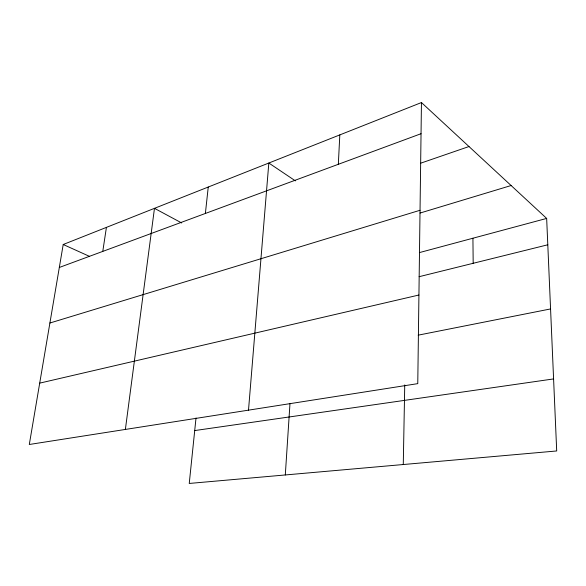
<?xml version="1.0" encoding="UTF-8"?>
<svg xmlns="http://www.w3.org/2000/svg" width="586" height="586" viewBox="0 0 586 586"><rect width="100%" height="100%" fill="white"/><g stroke="black" fill="none" stroke-linecap="round" stroke-linejoin="round"><path stroke-width="0.88" d="M421.451 102.55L417.767 383.64L29.3 444.488L63.215 244.501L421.451 102.55L546.657 218.424L556.7 450.964L189.241 483.45L196.017 417.972M403.271 464.53L404.743 384.929M338.327 164.3L339.814 134.897M285.301 474.96L289.989 403.417M248.501 410.156L268.827 163.025L295.417 180.884M205.378 213.458L208.25 187.029M125.375 429.435L154.47 208.338L181.704 222.966M102.777 251.394L106.418 227.383M59.325 267.465L421.041 133.711M420.858 163.128L468.983 146.537M49.898 323.018L420.037 210.271M420.023 213.055L511.109 185.528M419.408 252.595L546.657 218.424M419.1 276.702L547.793 244.787M39.709 383.134L418.924 295.022M418.177 335.163L550.562 308.939M194.713 430.571L553.587 378.922M63.215 244.501L89.519 256.382M472.924 238.224L473.18 263.297"/></g></svg>
